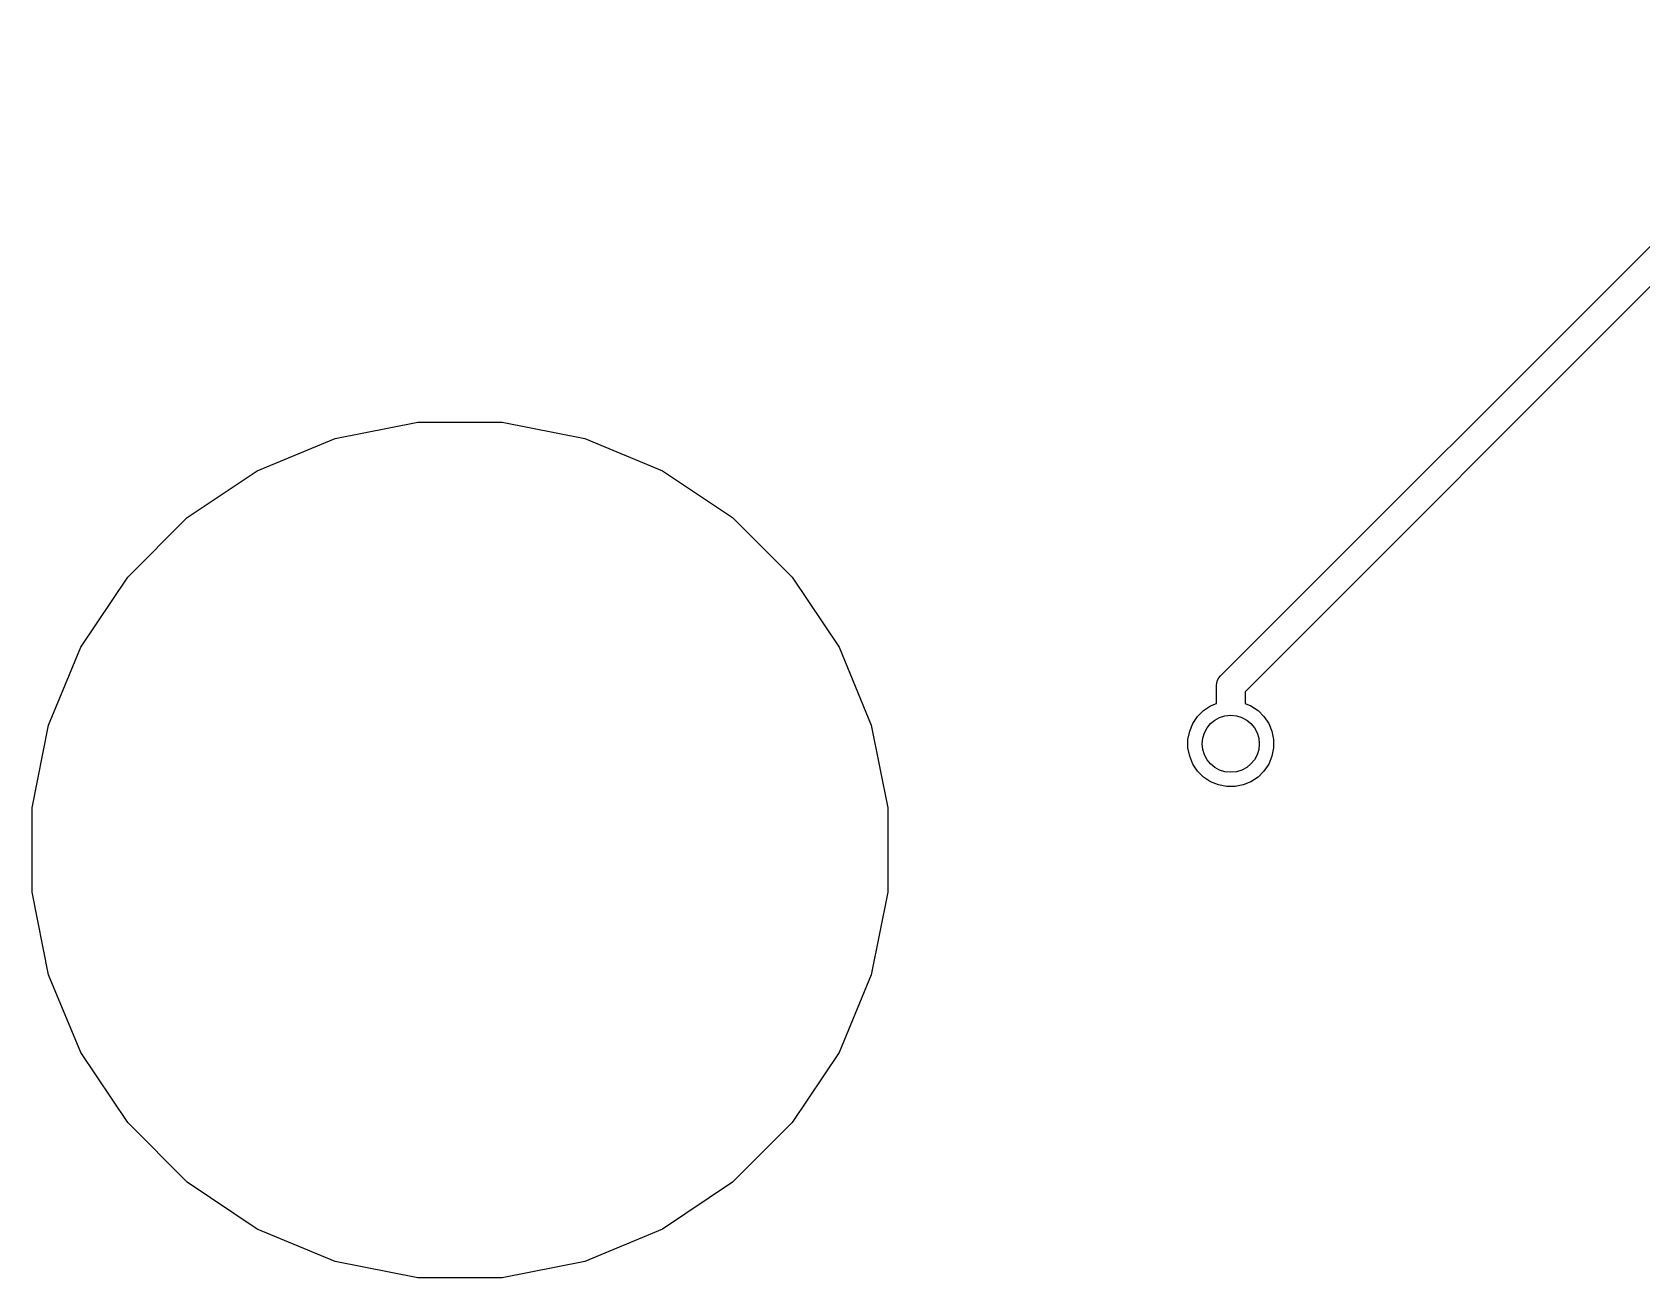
# Model space of a CAD drawing. Extents: x 71 to 174, y -171 to -82.
# Drawn here: x 94.28 to 105.57, y -103.58 to -94.85 of the extents above; entities that cross this region are included whole.
import ezdxf

# ---------------------------------------------------------------- set-up
doc = ezdxf.new("R2010")
doc.units = 0
doc.header["$MEASUREMENT"] = 0
doc.layers.add('BLACK', color=7, linetype='CONTINUOUS')

msp = doc.modelspace()

# ---------------------------------------------------------------- linework, layer by layer
at = {"layer": 'BLACK', "linetype": 'CONTINUOUS'}
for p, q in [((102.621, -99.3591), (107.13, -94.8504)), ((107.245, -95.0177), (102.788, -99.4747)), ((96.4069, -97.6993), (96.9865, -97.584)), ((96.9865, -97.584), (97.5775, -97.584)), ((97.5775, -97.584), (98.1571, -97.6993)), ((95.861, -97.9254), (96.4069, -97.6993)), ((98.1571, -97.6993), (98.703, -97.9254)), ((95.3696, -98.2537), (95.861, -97.9254)), ((98.703, -97.9254), (99.1944, -98.2537)), ((94.9517, -98.6716), (95.3696, -98.2537)), ((99.1944, -98.2537), (99.6123, -98.6716)), ((94.6234, -99.163), (94.9517, -98.6716)), ((99.6123, -98.6716), (99.9406, -99.163)), ((94.3973, -99.7089), (94.6234, -99.163)), ((99.9406, -99.163), (100.167, -99.7089)), ((102.588, -99.4284), (102.59, -99.4137)), ((102.588, -99.4333), (102.588, -99.4284)), ((102.588, -99.4284), (102.588, -99.4284)), ((102.588, -99.4382), (102.588, -99.4333)), ((102.588, -99.5564), (102.588, -99.4382)), ((102.59, -99.4137), (102.595, -99.3948)), ((102.595, -99.3948), (102.605, -99.3775)), ((102.605, -99.3775), (102.617, -99.3622)), ((102.617, -99.3622), (102.621, -99.3591)), ((102.546, -99.5738), (102.588, -99.5564)), ((102.788, -99.4747), (102.788, -99.5564)), ((102.788, -99.5564), (102.83, -99.5738)), ((102.422, -99.6976), (102.455, -99.6484)), ((102.455, -99.6484), (102.497, -99.6067)), ((102.497, -99.6067), (102.546, -99.5738)), ((102.83, -99.5738), (102.88, -99.6067)), ((102.88, -99.6067), (102.921, -99.6484)), ((102.921, -99.6484), (102.954, -99.6976)), ((94.282, -100.289), (94.3973, -99.7089)), ((100.167, -99.7089), (100.282, -100.289)), ((102.388, -99.8101), (102.4, -99.7522)), ((102.4, -99.7522), (102.422, -99.6976)), ((102.954, -99.6976), (102.977, -99.7522)), ((102.977, -99.7522), (102.988, -99.8101)), ((102.388, -99.8692), (102.388, -99.8101)), ((102.4, -99.9272), (102.388, -99.8692)), ((102.988, -99.8692), (102.977, -99.9272)), ((102.988, -99.8101), (102.988, -99.8692)), ((102.422, -99.9818), (102.4, -99.9272)), ((102.455, -100.031), (102.422, -99.9818)), ((102.954, -99.9818), (102.921, -100.031)), ((102.977, -99.9272), (102.954, -99.9818)), ((102.497, -100.073), (102.455, -100.031)), ((102.546, -100.106), (102.497, -100.073)), ((102.601, -100.128), (102.546, -100.106)), ((102.659, -100.14), (102.601, -100.128)), ((102.776, -100.128), (102.718, -100.14)), ((102.83, -100.106), (102.776, -100.128)), ((102.88, -100.073), (102.83, -100.106)), ((102.921, -100.031), (102.88, -100.073)), ((102.718, -100.14), (102.659, -100.14)), ((94.282, -100.879), (94.282, -100.289)), ((100.282, -100.289), (100.282, -100.879)), ((94.3973, -101.459), (94.282, -100.879)), ((100.282, -100.879), (100.167, -101.459)), ((94.6234, -102.005), (94.3973, -101.459)), ((100.167, -101.459), (99.9406, -102.005)), ((94.9517, -102.496), (94.6234, -102.005)), ((99.9406, -102.005), (99.6123, -102.496)), ((95.3696, -102.914), (94.9517, -102.496)), ((99.6123, -102.496), (99.1944, -102.914)), ((95.861, -103.243), (95.3696, -102.914)), ((99.1944, -102.914), (98.703, -103.243)), ((96.4069, -103.469), (95.861, -103.243)), ((98.703, -103.243), (98.1571, -103.469)), ((96.9865, -103.584), (96.4069, -103.469)), ((98.1571, -103.469), (97.5775, -103.584)), ((97.5775, -103.584), (96.9865, -103.584))]:
    msp.add_line(p, q, dxfattribs=at)
at = {"layer": 'BLACK'}
msp.add_circle((102.688, -99.8397), 0.2, dxfattribs=at)

doc.saveas('drawing.dxf')
